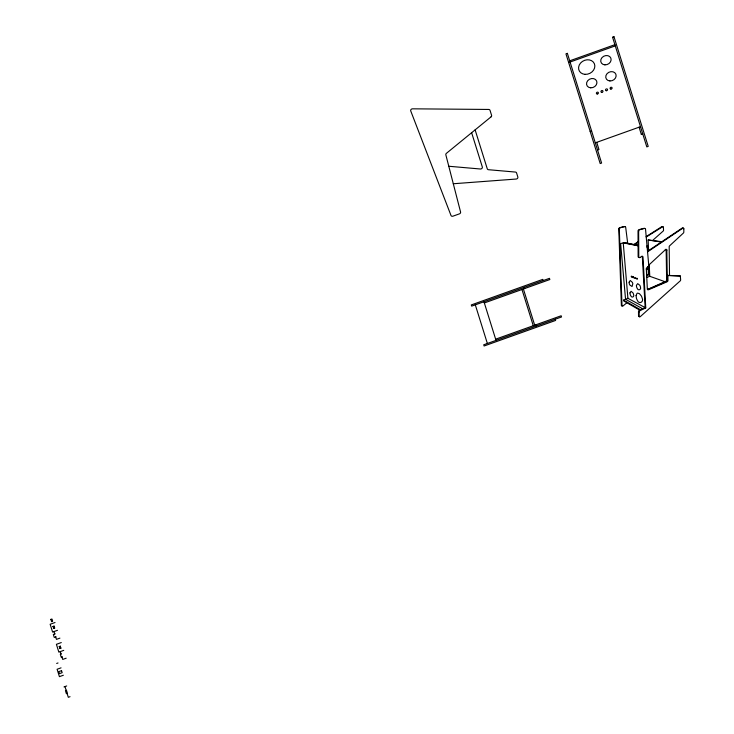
<?xml version="1.0" encoding="UTF-8"?>
<svg xmlns="http://www.w3.org/2000/svg" width="734" height="734" viewBox="0 0 734 734"><rect width="100%" height="100%" fill="white"/><g stroke="black" fill="none" stroke-linecap="round" stroke-linejoin="round"><path stroke-width="1.1" d="M683.849 228.898L683.813 232.045A1.587 1.33 -25.3 0 1 683.345 233.1L669.665 245.771A1.578 1.33 -25.3 0 0 669.188 246.853L669.518 275.415M631.983 276.975A1.34 1.119 -25.3 0 0 631.708 276.14L631.277 276.223A1.303 1.092 -25.3 0 0 631.552 277.094L631.992 276.975M633.011 276.957L633.479 276.819M648.746 265.148L665.408 249.716M652.875 240.22L663.105 231.118A1.358 1.138 -25.3 0 0 663.518 230.164M626.864 302.757L622.9 306.069L621.395 305.665L618.78 228.935M647.562 251.863L682.693 228.256M640.287 257.359L641.516 256.533M647.516 251.312L681.969 228.201L683.226 228.09M633.873 244.486L638.039 241.816M646.195 236.605L661.93 226.577L663.398 226.953L663.536 230.164M634.405 244.587L638.039 242.266M646.232 237.018L662.885 226.577M639.461 310.289L645.158 307.61L642.36 256.918A1.174 0.982 -25.3 0 0 642.076 256.304M640.048 310.62L645.755 307.931L643.002 257.093A1.046 0.881 -25.3 0 0 641.47 256.469M639.773 310.133L623.634 300.903L623.561 300.142L627.9 298.288L645.755 307.931M638.892 316.271A0.954 0.798 -25.3 0 0 640.553 316.4L680.143 280.948A1.551 1.303 -25.3 0 0 680.647 279.902L680.326 275.984L667.234 275.333L667.894 275.544L667.968 280.48A1.523 1.275 -25.3 0 1 667.234 281.709L648.406 289.802L647.397 289.517L666.013 281.205A1.523 1.284 -25.3 0 0 666.646 280.03L666.151 250.01A1.129 0.945 -25.3 0 0 665.921 249.413M646.764 277.48L649.755 276.296L664.976 281.682M646.654 275.333L647.59 274.966A1.257 1.055 -25.3 0 0 648.379 273.782M646.672 275.718L648.122 275.158A1.257 1.055 -25.3 0 0 648.911 273.966L648.59 266.093M612.56 37.205L613.982 36.7M569.703 60.83L614.89 44.673M568.666 62.546L615.275 45.884M590.173 131.45L591.586 130.936M595.302 142.846L640.498 126.688M597.549 150.039L598.962 149.525L596.714 142.332M641.323 134.386L642.736 133.882M484.339 302.958L549.839 279.544L549.463 278.333L471.678 306.133L471.283 304.931L542.784 279.37L543.169 280.581M495.643 339.181L561.152 315.767L561.528 316.978L483.724 344.787L484.101 345.998L555.61 320.446L555.234 319.235M50.93 619.533L52.068 619.129M51.527 621.45L52.664 621.037M55.032 622.515L50.151 624.258L52.591 632.066L57.472 630.322M52.784 626.588L54.233 626.074M53.38 628.506L54.83 627.983M55.078 633.873L53.343 634.488L54.27 637.451L56.004 636.837M59.904 638.13L56.445 639.369L55.573 636.598M61.289 642.571L56.408 644.314L58.848 652.131L63.73 650.379M59.05 646.654L60.5 646.131M59.647 648.562L61.096 648.049M61.335 653.93L60.316 654.297L61.243 657.26L62.262 656.893M66.17 658.196L62.702 659.435L61.84 656.655M56.674 663.444L58.014 662.967M61.041 667.848L57.105 669.252L59.417 676.647L63.353 675.243M64.005 686.923L66.693 685.96M70.042 696.685L68.308 697.3L67.097 693.419M648.599 250.588L648.131 239.981L661.839 241.706M620.276 227.723L624.616 226.632A1.083 0.908 -25.3 0 1 625.698 227.375L627.68 243.266M453.291 183.757L516.186 179.041A1.679 1.404 -25.3 0 0 517.846 177.022L516.571 172.949A1.679 1.404 -25.3 0 0 515.369 172.059L488.477 169.71A1.679 1.404 -25.3 0 1 487.275 168.82L475.118 129.872M667.894 275.544L680.271 275.966M646.342 269.048L648.195 269.139M646.351 269.185L648.195 269.286M448.786 166.251L480.385 169.003A1.679 1.404 -25.3 0 0 482.33 166.994L471.632 132.726M624.946 226.595L624.432 226.549A0.936 0.78 -25.3 0 0 624.084 226.577L619.753 227.668A1.275 1.064 -25.3 0 0 618.817 228.925M644.727 228.43L644.067 228.375A0.954 0.798 -25.3 0 0 643.7 228.402L639.048 229.65A1.468 1.239 -25.3 0 0 638.029 231.082L638.13 256.57A1.138 0.954 -25.3 0 0 638.608 257.377M648.131 239.981L661.352 242.037M638.057 245.303L624.166 242.587L620.643 243.605L625.551 299.288L642.663 308.775M623.707 242.715L638.057 245.551M638.066 245.798L623.239 242.853L627.9 298.288M638.718 257.386L639.36 257.561M623.561 300.142L640.543 309.776M622.028 306.115L619.294 228.999A1.275 1.073 -25.3 0 1 620.267 227.696M639.369 316.721L638.534 315.978L638.497 311.638A1.56 1.312 -25.3 0 1 639.47 310.308M635.075 278.525L635.552 278.388A1.34 1.119 -25.3 0 0 635.268 277.535L634.809 277.608A1.34 1.129 -25.3 0 0 635.084 278.516M614 36.783L648.214 146.387L646.801 146.892L612.587 37.287M639.075 127.193L641.305 134.322M524.269 287.333L524.645 288.545M535.958 324.777L536.334 325.988M523.388 288.994L534.701 325.226M521.975 289.508L533.279 325.731M483.963 301.738L496.028 340.392M475.302 304.839L487.367 343.484M51.756 619.239L52.353 621.157M53.921 626.185L54.518 628.102M60.179 646.25L60.775 648.159M50.848 619.267L51.619 621.716M53.105 626.478L53.701 628.396M59.362 646.544L59.959 648.452M54.004 631.561L54.766 633.983M60.271 651.618L61.023 654.049M64.968 686.584L66.179 690.455M647.351 289.26L646.333 268.846A1.587 1.34 -25.3 0 1 646.847 267.717L648.81 265.882L645.544 229.302A1.385 1.156 -25.3 0 0 645.25 228.65A0.973 0.817 -25.3 0 0 644.369 228.467L639.709 229.724A1.477 1.239 -25.3 0 0 638.69 231.155M647.893 251.056L647.682 246.468A0.954 0.798 -25.3 0 0 647.223 245.78M647.186 247.679L647.131 246.367A1.138 0.954 -25.3 0 0 647.039 246.028M648.076 266.57L648.406 273.773M649.232 264.699L649.755 276.296M666.83 250.147L667.307 280.25A1.514 1.266 -25.3 0 1 666.573 281.48L647.783 289.535A0.954 0.807 -25.3 0 1 647.452 289.618M638.626 231.164L638.773 256.735A1.073 0.899 -25.3 0 0 640.332 257.423M639.085 311.987L639.112 316.216M633.47 276.828A1.34 1.119 -25.3 0 1 633.745 277.672L633.277 277.81A1.34 1.129 -25.3 0 1 633.02 276.957M682.629 228.109A0.927 0.771 -25.3 0 1 683.804 228.898M665.325 249.643A0.954 0.798 -25.3 0 1 666.885 250.138M639.103 311.987A1.569 1.321 -25.3 0 1 640.057 310.638M629.13 282.205L629.212 283.26A8.212 6.89 -25.3 0 0 629.836 285.003L632.047 286.517L632.809 283.81A8.258 6.936 -25.3 0 0 632.313 282.315L630.258 280.489L629.13 282.205M629.974 292.857L630.056 293.875A8.285 6.955 -25.3 0 0 630.671 295.591C631.543 298.371 634.763 296.912 633.552 294.389A8.368 7.028 -25.3 0 0 632.983 292.912L631.093 291.297L629.974 292.857M636.075 295.618L636.406 298.178A13.313 11.175 -25.3 0 0 637.195 300.05C638.809 304.904 644.379 302.032 642.057 297.756A13.295 11.166 -25.3 0 0 641.232 295.811L639.461 293.71L637.736 293.123A1.266 1.064 -25.3 0 0 636.974 293.444L636.075 295.618M636.424 285.388L636.506 286.489A8.258 6.936 -25.3 0 0 637.167 288.315C638.185 291.288 641.672 289.508 640.397 286.838A8.322 6.982 -25.3 0 0 639.782 285.278L637.699 283.636L636.424 285.388M636.635 278.333L636.626 278.379A1.34 1.129 -25.3 0 0 636.919 279.241L637.396 279.122A1.34 1.129 -25.3 0 0 637.103 278.259L636.635 278.333M491.009 116.889L446.428 153.323A1.679 1.404 -25.3 0 0 445.85 154.846L460.576 212.016A1.679 1.404 -25.3 0 1 459.401 213.869L452.951 216.172A1.679 1.404 -25.3 0 1 450.988 215.457L410.728 110.926A1.679 1.404 -25.3 0 1 412.508 108.825L488.688 109.449A1.679 1.404 -25.3 0 1 490.028 110.348L491.578 115.302A1.679 1.404 -25.3 0 1 491.009 116.889M567.373 53.362L565.951 53.866L600.192 163.554L601.605 163.04L567.373 53.362M61.528 670.656L58.848 671.61L59.482 673.638L62.161 672.683L61.528 670.656M66.491 690.345L65.464 690.712L66.39 693.676L67.418 693.309L66.491 690.345M610.908 89.08A1.046 0.881 -25.3 0 0 612.064 87.759A1.046 0.881 -25.3 0 0 610.33 87.667A1.046 0.881 -25.3 0 0 610.908 89.08M606.339 90.713A1.046 0.881 -25.3 0 0 607.495 89.392A1.046 0.881 -25.3 0 0 605.761 89.3A1.046 0.881 -25.3 0 0 606.339 90.713M601.77 92.346A1.046 0.881 -25.3 0 0 602.926 91.025A1.046 0.881 -25.3 0 0 601.192 90.933A1.046 0.881 -25.3 0 0 601.77 92.346M597.21 93.98A1.046 0.881 -25.3 0 0 598.366 92.658A1.046 0.881 -25.3 0 0 596.632 92.567A1.046 0.881 -25.3 0 0 597.21 93.98M609.945 80.951A5.358 4.505 -25.3 0 0 615.863 74.189A5.358 4.505 -25.3 0 0 607 73.73A5.358 4.505 -25.3 0 0 609.945 80.951M590.732 87.823A5.358 4.505 -25.3 0 0 596.65 81.052A5.358 4.505 -25.3 0 0 587.787 80.602A5.358 4.505 -25.3 0 0 590.732 87.823M604.917 64.858A5.358 4.505 -25.3 0 0 610.844 58.096A5.358 4.505 -25.3 0 0 601.972 57.637A5.358 4.505 -25.3 0 0 604.917 64.858M585.154 74.354A8.377 7.037 -25.3 0 0 594.402 63.775A8.377 7.037 -25.3 0 0 580.548 63.069A8.377 7.037 -25.3 0 0 585.154 74.354"/></g></svg>
